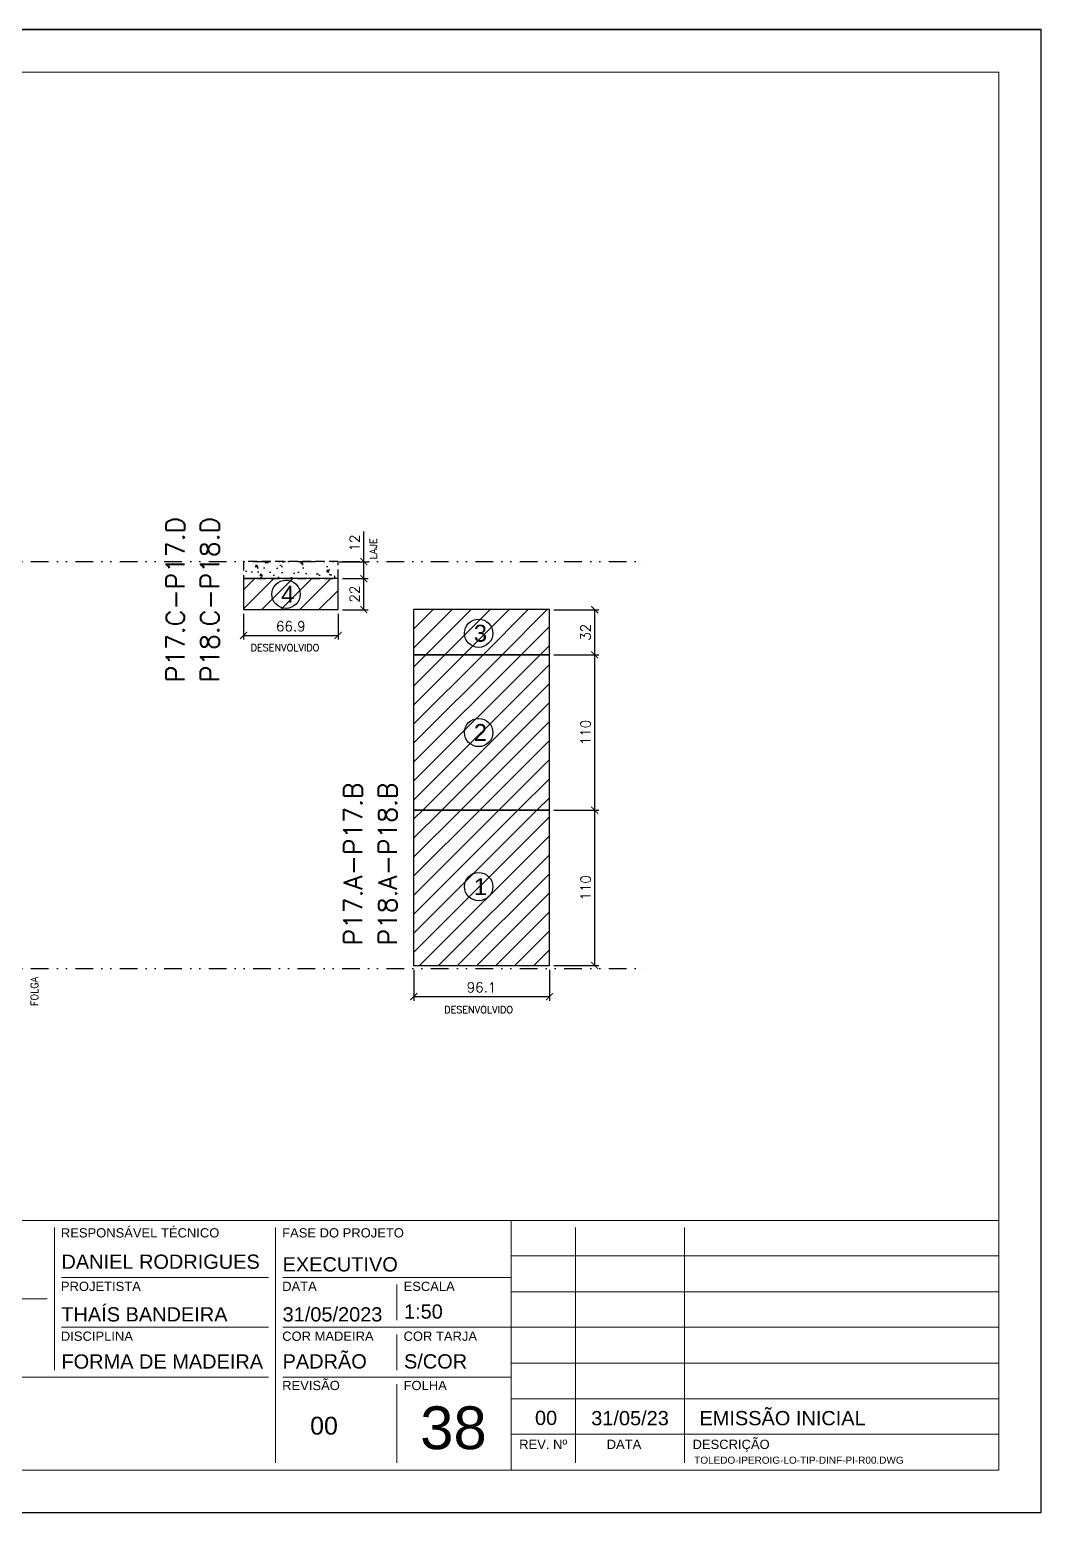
# Model space of a CAD drawing. Extents: x -23436 to 4767, y -3862 to 10024.
# Drawn here: x -16737 to -16021, y -1668 to -618 of the extents above; entities that cross this region are included whole.
import ezdxf
from ezdxf.enums import TextEntityAlignment as Align

# ---------------------------------------------------------------- set-up
doc = ezdxf.new("R2010")
doc.units = 0
doc.header["$PDMODE"] = 2
doc.header["$PDSIZE"] = 10
doc.linetypes.add('DIVIDE2', pattern=[0.625, 0.25, -0.125, 0, -0.125, 0, -0.125])
doc.linetypes.add('HIDDEN', pattern=[9.525, 6.35, -3.175])
doc.layers.get('0').update_dxf_attribs({"lineweight": 13})
doc.layers.get('Defpoints').update_dxf_attribs({"lineweight": 13})
for name, color, linetype in [('Concreto', 250, 'HIDDEN'), ('MB Logo', 254, 'Continuous'), ('Nível', 160, 'Continuous'), ('Painéis', 30, 'Continuous'), ('Reaproveitamento', 252, 'Continuous'), ('Romaneio', 10, 'Continuous')]:
    doc.layers.add(name, color=color, linetype=linetype)
for name, color, linetype, lineweight in [('cotas', 4, 'Continuous', 13), ('FOLHA MB', 7, 'Continuous', 13), ('N° FOLHA', 5, 'Continuous', 13), ('Texto Seção', 7, 'Continuous', 15)]:
    doc.layers.add(name, color=color, linetype=linetype, lineweight=lineweight)
doc.layers.add('Laje_Perimetro', color=7, linetype='Continuous', plot=False)
doc.styles.add('ARIAL', font='arial.ttf', dxfattribs={"oblique": 15, "height": 25})
doc.styles.add('MB_C01', font='arial.ttf', dxfattribs={"height": 1.3})
doc.styles.add('MB_C02', font='arial.ttf', dxfattribs={"height": 2})
doc.styles.add('MB_C03', font='arial.ttf', dxfattribs={"height": 2.5})
doc.styles.add('MB_C04', font='arial.ttf', dxfattribs={"height": 6})
doc.styles.add('MtXpl_Lucida_Sans_Un', font='l_10646.ttf')
doc.styles.add('REGUA-120', font='ROMANS.shx', dxfattribs={"height": 15})
doc.styles.add('ROMANS', font='romans.shx')
doc.dimstyles.new('PAINEL', dxfattribs={"dimtxt": 7, "dimasz": 5, "dimexe": 3, "dimexo": 3, "dimgap": 3, "dimtad": 1, "dimdec": 1, "dimzin": 12, "dimdsep": 46, "dimtxsty": 'ROMANS', "dimblk": 'ARCHTICK', "dimcen": 0, "dimclrd": 4, "dimclre": 4, "dimclrt": 1, "dimadec": 1, "dimazin": 3, "dimtfac": 1, "dimtdec": 1, "dimtmove": 0, "dimatfit": 3, "dimldrblk": 'OBLIQUE', "dimfxl": 0, "dimtolj": 1, "dimtzin": 12, "dimarcsym": 0})
pattern_1 = [(45, (-11570.783, 0), (-6.735192, 6.735192), [])]

# ---------------------------------------------------------------- blocks, each defined once
blk = doc.blocks.new('MB-NOVO')
at = {"layer": 'MB Logo', "linetype": 'Continuous'}
h = blk.add_hatch(color=256, dxfattribs=at)
h.dxf.hatch_style = 1
h.set_gradient(color1=(242, 132, 69), color2=(247, 180, 141), rotation=90, tint=1)
h.paths.add_polyline_path([(-18529.6, 10980.8), (-18475.7, 10980.8, 0.706757), (-18468.7, 11008, 0.681802), (-18476.7, 11034.9), (-18529.4, 11034.9, 0.243712), (-18530.2, 11034.5), (-18551.7, 11003.9), (-18573.3, 11034.5, 0.243712), (-18574.1, 11034.9), (-18586.5, 11034.9), (-18586.5, 10980.8), (-18573.9, 10980.8), (-18573.9, 11012.9), (-18551.7, 10981.5), (-18529.6, 11012.9)])
h.paths.add_polyline_path([(-18516.8, 11014.1), (-18516.8, 11022), (-18477.8, 11022, -0.414214), (-18475.8, 11020), (-18475.8, 11016.1, -0.414214), (-18477.8, 11014.1)], flags=16)
h.paths.add_polyline_path([(-18516.8, 11001.4), (-18476.8, 11001.4, -0.414214), (-18474.8, 10999.4), (-18474.8, 10995.5, -0.414214), (-18476.8, 10993.5), (-18516.8, 10993.5)], flags=16)
at = {"layer": 'MB Logo', "true_color": 0x262626}
h = blk.add_hatch(color=250, dxfattribs=at)
h.dxf.hatch_style = 1
h.paths.add_polyline_path([(-18537.3, 11033.3, 0.60809), (-18538.1, 11034.9), (-18565.3, 11034.9, 0.60809), (-18566.1, 11033.3), (-18552.5, 11014, 0.518202), (-18550.9, 11014)])
h = blk.add_hatch(color=250, dxfattribs=at)
h.dxf.hatch_style = 1
h.paths.add_polyline_path([(-18456.2, 11011.3), (-18456.2, 11024.6), (-18434.2, 11024.6), (-18434.2, 11034.9), (-18476.7, 11034.9, -0.681802), (-18468.7, 11008, -0.706757), (-18475.7, 10980.8), (-18456.2, 10980.8), (-18456.2, 11001.4), (-18437.8, 11001.4), (-18437.8, 11011.3)])
h = blk.add_hatch(color=250, dxfattribs=at)
h.dxf.hatch_style = 1
h.paths.add_polyline_path([(-18435.9, 11007.9, 1), (-18381.9, 11007.9, 1)])
edge = h.paths.add_edge_path(flags=16)
edge.add_ellipse((-18409, 11007.7), major_axis=(0, 16.8), ratio=0.916255, start_angle=0, end_angle=360)
h = blk.add_hatch(color=250, dxfattribs=at)
h.dxf.hatch_style = 1
h.paths.add_polyline_path([(-18357, 11034.9), (-18380.2, 11034.9), (-18380.2, 10980.8), (-18367.6, 10980.8), (-18367.6, 11000.7), (-18363.4, 11000.7, -0.195765), (-18360.9, 10998.9), (-18351.8, 10983.2, 0.261385), (-18347.5, 10980.8), (-18336.4, 10980.8), (-18347.5, 10999, 0.082429), (-18349.6, 11001.5), (-18351.9, 11003.4, 0.81838)])
h.paths.add_polyline_path([(-18360.8, 11009), (-18367.6, 11009), (-18367.6, 11025), (-18360.8, 11025, -0.92578)], flags=16)
h = blk.add_hatch(color=250, dxfattribs=at)
h.dxf.hatch_style = 1
h.paths.add_polyline_path([(-18286.6, 11015.9), (-18286.6, 10980.8), (-18275.8, 10980.8), (-18275.8, 11034.9), (-18286.6, 11034.9, 0.216647), (-18289.4, 11032.4), (-18305.5, 10999.8), (-18321.6, 11032.7, 0.199908), (-18324.3, 11034.9), (-18335.2, 11034.9), (-18335.2, 10980.8), (-18324.3, 10980.8), (-18324.3, 11015.9), (-18310.4, 10989.3, 0.279644), (-18306, 10986.6, 0.340986), (-18300.5, 10989.3)])
h = blk.add_hatch(color=250, dxfattribs=at)
h.dxf.hatch_style = 1
h.paths.add_polyline_path([(-18274.4, 10980.8), (-18265, 10980.8, 0.322517), (-18260.2, 10984.3), (-18257.3, 10993), (-18237.2, 10993), (-18234.3, 10984.3, 0.322517), (-18229.5, 10980.8), (-18220.3, 10980.8), (-18241.2, 11034.9), (-18253.4, 11034.9)])
h.paths.add_polyline_path([(-18254.4, 11001.6), (-18247.3, 11023), (-18240.1, 11001.6)], flags=16)
h = blk.add_hatch(color=250, dxfattribs=at)
h.dxf.hatch_style = 1
h.paths.add_polyline_path([(-18206, 11024, -0.247671), (-18196.9, 11024.3), (-18193.5, 11022.5, 0.40799), (-18188.2, 11024.1), (-18185.4, 11029.1, 0.392837), (-18216.2, 11028.7, 0.467779), (-18213.3, 11006.3, 0.077523), (-18201.2, 11002.1, -0.214206), (-18196.1, 10997.9, -0.284295), (-18198.2, 10991.4, -0.26924), (-18208.8, 10991.6), (-18212.2, 10993.6, 0.407727), (-18219, 10992.1), (-18221.8, 10987.7, 0.296878), (-18193.2, 10983.1, 0.272251), (-18184.9, 10995.3), (-18184.6, 10997.9, 0.348906), (-18193.7, 11011.2), (-18200.4, 11013.5, -0.045018), (-18205.8, 11015.7, -0.618284)])
at = {"layer": 'MB Logo', "linetype": 'Continuous'}
blk.add_line((-18586.5, 10945.9), (-18184.8, 10945.9), dxfattribs=at)
at = {"layer": 'MB Logo', "color": 23, "linetype": 'Continuous', "true_color": 0xf28445}
for points in [[(-18573.3, 11034.5, 0.243712), (-18574.1, 11034.9), (-18586.5, 11034.9), (-18586.5, 10980.8), (-18573.9, 10980.8), (-18573.9, 11012.9), (-18551.7, 10981.5), (-18529.6, 11012.9), (-18529.6, 10980.8), (-18475.7, 10980.8, 0.706757), (-18468.7, 11008, 0.681802), (-18476.7, 11034.9), (-18529.4, 11034.9, 0.243712), (-18530.2, 11034.5), (-18551.7, 11003.9)], [(-18516.8, 11022), (-18477.8, 11022, -0.414214), (-18475.8, 11020), (-18475.8, 11016.1, -0.414214), (-18477.8, 11014.1), (-18516.8, 11014.1)], [(-18516.8, 11001.4), (-18476.8, 11001.4, -0.414214), (-18474.8, 10999.4), (-18474.8, 10995.5, -0.414214), (-18476.8, 10993.5), (-18516.8, 10993.5)]]:
    blk.add_lwpolyline(points, format="xyb", close=True, dxfattribs=at)
at = {"layer": 'MB Logo', "color": 250, "true_color": 0x262626}
for points in [[(-18537.3, 11033.3, 0.60809), (-18538.1, 11034.9), (-18565.3, 11034.9, 0.60809), (-18566.1, 11033.3), (-18552.5, 11014, 0.518202), (-18550.9, 11014)], [(-18437.8, 11011.3), (-18456.2, 11011.3), (-18456.2, 11024.6), (-18434.2, 11024.6), (-18434.2, 11034.9), (-18476.7, 11034.9, -0.681802), (-18468.7, 11008, -0.706757), (-18475.7, 10980.8), (-18456.2, 10980.8), (-18456.2, 11001.4), (-18437.8, 11001.4)], [(-18347.5, 10980.8), (-18336.4, 10980.8), (-18347.5, 10999, 0.082429), (-18349.6, 11001.5), (-18351.9, 11003.4, 0.81838), (-18357, 11034.9), (-18380.2, 11034.9), (-18380.2, 10980.8), (-18367.6, 10980.8), (-18367.6, 11000.7), (-18363.4, 11000.7, -0.209789), (-18360.8, 10998.7), (-18351.8, 10983.2, 0.261385)], [(-18286.6, 11015.9), (-18286.6, 10980.8), (-18275.8, 10980.8), (-18275.8, 11034.9), (-18286.6, 11034.9, 0.216647), (-18289.4, 11032.4), (-18305.5, 10999.8), (-18321.5, 11032.4, 0.216647), (-18324.3, 11034.9), (-18335.2, 11034.9), (-18335.2, 10980.8), (-18324.3, 10980.8), (-18324.3, 11015.9), (-18310.4, 10989.3, 0.279644), (-18306, 10986.6), (-18304.9, 10986.6, 0.279644), (-18300.5, 10989.3)], [(-18265, 10980.8, 0.322517), (-18260.2, 10984.3), (-18257.3, 10993), (-18237.2, 10993), (-18234.3, 10984.3, 0.322517), (-18229.5, 10980.8), (-18220.3, 10980.8), (-18241.2, 11034.9), (-18253.4, 11034.9), (-18274.4, 10980.8)], [(-18206.2, 11015.9, -0.549626), (-18206.4, 11023.8, -0.258723), (-18196.9, 11024.3), (-18193.5, 11022.5, 0.40799), (-18188.2, 11024.1), (-18185.4, 11029.1, 0.392837), (-18216.2, 11028.7, 0.467779), (-18213.3, 11006.3, 0.077523), (-18201.2, 11002.1, -0.203897), (-18196.3, 10998.2), (-18196.1, 10997.8, -0.267611), (-18198, 10991.6), (-18198.5, 10991.3, -0.261145), (-18208.8, 10991.6), (-18212.2, 10993.6, 0.407727), (-18219, 10992.1), (-18221.8, 10987.7, 0.296878), (-18193.2, 10983.1, 0.265963), (-18184.9, 10994.9), (-18184.7, 10997.6, 0.340466), (-18193.1, 11011), (-18200.4, 11013.5, -0.049298)], [(-18367.6, 11009), (-18360.8, 11009, 0.92578), (-18360.8, 11025), (-18367.6, 11025)]]:
    blk.add_lwpolyline(points, format="xyb", close=True, dxfattribs=at)
blk.add_lwpolyline([(-18247.3, 11023), (-18254.4, 11001.6), (-18240.1, 11001.6)], close=True, dxfattribs=at)
at = {"layer": 'MB Logo', "color": 250, "true_color": 0x262626, "style": 'MtXpl_Lucida_Sans_Un'}
for s, height, p in [('F', 8.12, (-18586.8, 10959.8)), ('O', 8.12, (-18567.5, 10959.8)), ('R', 8.12, (-18545.6, 10959.8)), ('M', 8.12, (-18525.4, 10959.8)), ('A', 8.12, (-18502.5, 10959.8)), ('S', 8.12, (-18481.9, 10959.8)), ('P', 8.12, (-18447.3, 10959.8)), ('R', 8.12, (-18427.8, 10959.8)), ('É', 8.12, (-18407.5, 10959.8)), ('-', 8.12, (-18389.6, 10959.8)), ('F', 8.12, (-18371.4, 10959.8)), ('A', 8.12, (-18353.3, 10959.8)), ('B', 8.12, (-18332.1, 10959.8)), ('R', 8.12, (-18312.2, 10959.8)), ('I', 8.12, (-18292.7, 10959.8)), ('C', 8.12, (-18276.6, 10959.8)), ('A', 8.12, (-18256.3, 10959.8)), ('D', 8.12, (-18235.5, 10959.8)), ('A', 8.12, (-18214.6, 10959.8)), ('S', 8.12, (-18193.6, 10959.8)), ('DIREITOS AUTORAIS PROTEGIDOS PELA LEI Nº 9610/98', 8.122, (-18540.4, 10887.8))]:
    blk.add_text(s, height=height, dxfattribs=at).set_placement(p)
at = {"layer": 'MB Logo', "style": 'MtXpl_Lucida_Sans_Un'}
for s, p in [('Rua José Santa Rosa, 1300 - Jd Nova Limeira - Limeira / SP', (-18549.2, 10917.8)), ('(19) 3440-2240 - email:projetos@mbformas.com.br - www.mbformas.com.br', (-18601.5, 10902.8))]:
    blk.add_text(s, height=8.122, dxfattribs=at).set_placement(p)
blk = doc.blocks.new('A$C169d8357')
at = {"layer": 'FOLHA MB', "color": 1}
for p, q in [((1109.8, 356.7), (70, 356.7)), ((445.6, 351.7), (445.6, 185)), ((786.6, 351.7), (786.6, 250.7)), ((943.1, 351.7), (943.1, 185)), ((1109.8, 356.7), (1109.8, 179.9)), ((1455, 356.7), (1109.8, 356.7)), ((1155.3, 185), (1155.3, 351.7)), ((1232.6, 351.7), (1232.6, 185)), ((1455, 331.5), (1109.8, 331.5)), ((938.1, 316.3), (791.6, 316.3)), ((1109.8, 316.3), (948.2, 316.3)), ((1029, 311.3), (1029, 286)), ((1455, 306.2), (1109.8, 306.2)), ((781.5, 301.2), (450.7, 301.2)), ((938.1, 281), (791.6, 281)), ((1109.8, 281), (948.2, 281)), ((1029, 275.9), (1029, 250.7)), ((1455, 281), (1109.8, 281)), ((1455, 255.7), (1109.8, 255.7)), ((938.1, 245.6), (450.7, 245.6)), ((1109.8, 245.6), (948.2, 245.6)), ((1029, 240.6), (1029, 185)), ((1455, 230.4), (1109.8, 230.4)), ((1455, 205.2), (1109.8, 205.2))]:
    blk.add_line(p, q, dxfattribs=at)
for points in [[(0, 1199.9), (0, 149.9), (1485, 149.9), (1485, 1199.9)], [(70, 1169.9), (70, 179.9), (1455, 179.9), (1455, 1169.9)]]:
    blk.add_lwpolyline(points, close=True, dxfattribs=at)
at = {"layer": 'MB Logo', "xscale": 0.8642040370897565, "yscale": 0.8642040370897565, "zscale": 0.8642040370897565}
blk.add_blockref('MB-NOVO', (16148.7, -9204.8), dxfattribs=at)
at = {"layer": 'FOLHA MB', "color": 6}
for s, height, style, p in [('CLIENTE', 6.57, 'MB_C01', (454.3, 346.1)), ('RESPONSÁVEL TÉCNICO', 6.566, 'MB_C01', (791.2, 344.6)), ('FASE DO PROJETO', 6.566, 'MB_C01', (947.8, 344.6)), ('Rua Hungria, 620-10ºAndar SP /  São Paulo', 10.102, 'MB_C02', (459.7, 307.8)), ('PROJETISTA', 6.57, 'MB_C01', (791.2, 306.7)), ('DATA', 6.57, 'MB_C01', (947.8, 306.7)), ('ESCALA', 6.57, 'MB_C01', (1033.7, 306.7)), ('EMPREENDIMENTO E LOCAL', 6.566, 'MB_C01', (454.3, 290.6)), ('DISCIPLINA', 6.57, 'MB_C01', (791.2, 271.4)), ('COR MADEIRA', 6.566, 'MB_C01', (947.8, 271.4)), ('COR TARJA', 6.57, 'MB_C01', (1033.7, 271.4)), ('Rua Iperoig, 180-perdizes-SP /  São Paulo', 10.102, 'MB_C02', (459.7, 252.7)), ('TÍTULO', 6.57, 'MB_C01', (454.3, 235)), ('REVISÃO', 6.57, 'MB_C01', (947.8, 236.5)), ('FOLHA', 6.57, 'MB_C01', (1033.7, 236.5)), ('PROJETO EXECUTIVO DE PILARES', 10.102, 'MB_C02', (459.7, 192.3))]:
    blk.add_text(s, height=height, dxfattribs=dict(at, style=style)).set_placement(p)
at = {"layer": 'FOLHA MB', "color": 5}
for s, height, style, p in [('TOLEDO FERRARI', 12.628, 'MB_C03', (459.7, 328.8)), ('DANIEL RODRIGUES', 10.102, 'MB_C02', (791.6, 322.4)), ('EXECUTIVO', 10.1, 'MB_C02', (948.1, 320.5)), ('THAÍS BANDEIRA', 10.102, 'MB_C02', (791.5, 285.1)), ('31/05/2023', 10.1, 'MB_C02', (948.1, 285.1)), ('1:50', 10.1, 'MB_C02', (1034, 287.1)), ('IPEROIG', 12.63, 'MB_C03', (459.7, 273.3)), ('PADRÃO', 10.1, 'MB_C02', (948.1, 251.8)), ('FORMA DE MADEIRA', 10.102, 'MB_C02', (791.6, 251.7)), ('S/COR', 10.1, 'MB_C02', (1034, 251.8)), ('TIPO E DUPLEX INF', 12.628, 'MB_C03', (459.7, 215.3)), ('00', 10.1, 'MB_C02', (1126.7, 211.8)), ('31/05/23', 10.1, 'MB_C02', (1166.5, 211.6)), ('EMISSÃO INICIAL', 10.102, 'MB_C02', (1243.1, 211.6)), ('00', 12.63, 'MB_C03', (967.6, 205))]:
    blk.add_text(s, height=height, dxfattribs=dict(at, style=style)).set_placement(p)
at = {"layer": 'FOLHA MB', "color": 6, "style": 'MB_C01'}
for s, p in [('REV. Nº', (1132.5, 198.1)), ('DATA', (1189.7, 198.1)), ('DESCRIÇÃO', (1265.5, 198.1))]:
    blk.add_text(s, height=6.57, dxfattribs=at).set_placement(p, align=Align.MIDDLE_CENTER)
at = {"layer": 'FOLHA MB', "insert": (1239.4, 189.4), "char_height": 5.051, "width": 210.818, "attachment_point": 1, "style": 'MB_C04'}
blk.add_mtext('TOLEDO-IPEROIG-LO-TIP-DINF-PI-R00.DWG', dxfattribs=at)
blk = doc.blocks.new('_ArchTick')
at = {"color": 0, "linetype": 'ByBlock', "const_width": 0.15}
blk.add_lwpolyline([(-0.5, -0.5), (0.5, 0.5)], dxfattribs=at)
blk = doc.blocks.new('*D4586')
at = {"layer": 'cotas', "color": 4, "lineweight": -2, "transparency": 16777216}
for p, q in [((-16465.5, -1283.5), (-16465.5, -1305.5)), ((-16369.4, -1283.5), (-16369.4, -1305.5)), ((-16465.5, -1302.5), (-16369.4, -1302.5))]:
    blk.add_line(p, q, dxfattribs=at)
at = {"layer": 'Defpoints', "color": 0, "transparency": 16777216}
for p in [(-16465.5, -1280.5), (-16369.4, -1280.5), (-16369.4, -1302.5)]:
    blk.add_point(p, dxfattribs=at)
at = {"layer": 'cotas', "color": 4, "lineweight": -2, "transparency": 16777216, "xscale": 5, "yscale": 5, "zscale": 5, "rotation": 180}
blk.add_blockref('_ArchTick', (-16465.5, -1302.5), dxfattribs=at)
at = {"layer": 'cotas', "color": 4, "lineweight": -2, "transparency": 16777216, "xscale": 5, "yscale": 5, "zscale": 5}
blk.add_blockref('_ArchTick', (-16369.4, -1302.5), dxfattribs=at)
at = {"layer": 'cotas', "color": 1, "transparency": 16777216, "insert": (-16417.5, -1296), "char_height": 7, "attachment_point": 5, "style": 'ROMANS'}
blk.add_mtext('\\A1;96.1', dxfattribs=at)
blk = doc.blocks.new('_OBLIQUE')
at = {"color": 0, "linetype": 'ByBlock', "lineweight": -2}
for p, q in [((0, 0), (-1, 0)), ((-0.5, -0.5), (0.5, 0.5))]:
    blk.add_line(p, q, dxfattribs=at)
blk = doc.blocks.new('*D4587')
at = {"layer": 'cotas', "color": 4, "lineweight": -2, "transparency": 16777216}
for p, q in [((-16366.4, -1170.5), (-16334.4, -1170.5)), ((-16337.4, -1280.5), (-16337.4, -1170.5)), ((-16366.4, -1280.5), (-16334.4, -1280.5))]:
    blk.add_line(p, q, dxfattribs=at)
at = {"layer": 'Defpoints', "color": 0, "transparency": 16777216}
for p in [(-16369.4, -1170.5), (-16337.4, -1170.5), (-16369.4, -1280.5)]:
    blk.add_point(p, dxfattribs=at)
at = {"layer": 'cotas', "color": 4, "lineweight": -2, "transparency": 16777216, "xscale": 5, "yscale": 5, "zscale": 5}
for p, rotation in [((-16337.4, -1170.5), 90), ((-16337.4, -1280.5), 270)]:
    blk.add_blockref('_ArchTick', p, dxfattribs=dict(at, rotation=rotation))
at = {"layer": 'cotas', "color": 1, "transparency": 16777216, "insert": (-16343.9, -1225.5), "char_height": 7, "attachment_point": 5, "rotation": 90, "style": 'ROMANS'}
blk.add_mtext('\\A1;110', dxfattribs=at)
blk = doc.blocks.new('*D4588')
at = {"layer": 'cotas', "color": 4, "lineweight": -2, "transparency": 16777216}
for p, q in [((-16366.4, -1060.5), (-16334.4, -1060.5)), ((-16337.4, -1170.5), (-16337.4, -1060.5)), ((-16366.4, -1170.5), (-16334.4, -1170.5))]:
    blk.add_line(p, q, dxfattribs=at)
at = {"layer": 'Defpoints', "color": 0, "transparency": 16777216}
for p in [(-16369.4, -1060.5), (-16337.4, -1060.5), (-16369.4, -1170.5)]:
    blk.add_point(p, dxfattribs=at)
at = {"layer": 'cotas', "color": 4, "lineweight": -2, "transparency": 16777216, "xscale": 5, "yscale": 5, "zscale": 5}
for p, rotation in [((-16337.4, -1060.5), 90), ((-16337.4, -1170.5), 270)]:
    blk.add_blockref('_ArchTick', p, dxfattribs=dict(at, rotation=rotation))
at = {"layer": 'cotas', "color": 1, "transparency": 16777216, "insert": (-16343.9, -1115.5), "char_height": 7, "attachment_point": 5, "rotation": 90, "style": 'ROMANS'}
blk.add_mtext('\\A1;110', dxfattribs=at)
blk = doc.blocks.new('*D4589')
at = {"layer": 'cotas', "color": 4, "lineweight": -2, "transparency": 16777216}
for p, q in [((-16366.4, -1028.5), (-16334.4, -1028.5)), ((-16337.4, -1060.5), (-16337.4, -1028.5)), ((-16366.4, -1060.5), (-16334.4, -1060.5))]:
    blk.add_line(p, q, dxfattribs=at)
at = {"layer": 'Defpoints', "color": 0, "transparency": 16777216}
for p in [(-16369.4, -1028.5), (-16337.4, -1028.5), (-16369.4, -1060.5)]:
    blk.add_point(p, dxfattribs=at)
at = {"layer": 'cotas', "color": 4, "lineweight": -2, "transparency": 16777216, "xscale": 5, "yscale": 5, "zscale": 5}
for p, rotation in [((-16337.4, -1028.5), 90), ((-16337.4, -1060.5), 270)]:
    blk.add_blockref('_ArchTick', p, dxfattribs=dict(at, rotation=rotation))
at = {"layer": 'cotas', "color": 1, "transparency": 16777216, "insert": (-16343.9, -1044.5), "char_height": 7, "attachment_point": 5, "rotation": 90, "style": 'ROMANS'}
blk.add_mtext('\\A1;32', dxfattribs=at)
blk = doc.blocks.new('*D4590')
at = {"layer": 'cotas', "color": 4, "lineweight": -2, "transparency": 16777216}
for p, q in [((-16585.9, -1031.5), (-16585.9, -1049.7)), ((-16519, -1031.5), (-16519, -1049.7)), ((-16585.9, -1046.7), (-16519, -1046.7))]:
    blk.add_line(p, q, dxfattribs=at)
at = {"layer": 'Defpoints', "color": 0, "transparency": 16777216}
for p in [(-16585.9, -1028.5), (-16519, -1028.5), (-16519, -1046.7)]:
    blk.add_point(p, dxfattribs=at)
at = {"layer": 'cotas', "color": 4, "lineweight": -2, "transparency": 16777216, "xscale": 5, "yscale": 5, "zscale": 5, "rotation": 180}
blk.add_blockref('_ArchTick', (-16585.9, -1046.7), dxfattribs=at)
at = {"layer": 'cotas', "color": 4, "lineweight": -2, "transparency": 16777216, "xscale": 5, "yscale": 5, "zscale": 5}
blk.add_blockref('_ArchTick', (-16519, -1046.7), dxfattribs=at)
at = {"layer": 'cotas', "color": 1, "transparency": 16777216, "insert": (-16552.5, -1040.2), "char_height": 7, "attachment_point": 5, "style": 'ROMANS'}
blk.add_mtext('\\A1;66.9', dxfattribs=at)
blk = doc.blocks.new('*D4591')
at = {"layer": 'cotas', "color": 4, "lineweight": -2, "transparency": 16777216}
for p, q in [((-16516, -1006.5), (-16497.8, -1006.5)), ((-16500.8, -1028.5), (-16500.8, -1006.5)), ((-16516, -1028.5), (-16497.8, -1028.5))]:
    blk.add_line(p, q, dxfattribs=at)
at = {"layer": 'Defpoints', "color": 0, "transparency": 16777216}
for p in [(-16519, -1006.5), (-16500.8, -1006.5), (-16519, -1028.5)]:
    blk.add_point(p, dxfattribs=at)
at = {"layer": 'cotas', "color": 4, "lineweight": -2, "transparency": 16777216, "xscale": 5, "yscale": 5, "zscale": 5}
for p, rotation in [((-16500.8, -1006.5), 90), ((-16500.8, -1028.5), 270)]:
    blk.add_blockref('_ArchTick', p, dxfattribs=dict(at, rotation=rotation))
at = {"layer": 'cotas', "color": 1, "transparency": 16777216, "insert": (-16507.3, -1017.5), "char_height": 7, "attachment_point": 5, "rotation": 90, "style": 'ROMANS'}
blk.add_mtext('\\A1;22', dxfattribs=at)
blk = doc.blocks.new('*D4636')
at = {"layer": 'cotas', "color": 4, "lineweight": -2, "transparency": 16777216}
for p, q in [((-16500.8, -994.5), (-16500.8, -973.2)), ((-16518.2, -994.5), (-16497.8, -994.5)), ((-16500.8, -1006.5), (-16500.8, -994.5)), ((-16516, -1006.5), (-16497.8, -1006.5))]:
    blk.add_line(p, q, dxfattribs=at)
at = {"layer": 'Defpoints', "color": 0, "transparency": 16777216}
for p in [(-16521.2, -994.5), (-16500.8, -994.5), (-16519, -1006.5)]:
    blk.add_point(p, dxfattribs=at)
at = {"layer": 'cotas', "color": 4, "lineweight": -2, "transparency": 16777216, "xscale": 5, "yscale": 5, "zscale": 5}
for p, rotation in [((-16500.8, -994.5), 90), ((-16500.8, -1006.5), 270)]:
    blk.add_blockref('_ArchTick', p, dxfattribs=dict(at, rotation=rotation))
at = {"layer": 'cotas', "color": 1, "transparency": 16777216, "insert": (-16507.3, -981.3), "char_height": 7, "attachment_point": 5, "rotation": 90, "style": 'ROMANS'}
blk.add_mtext('\\A1;12', dxfattribs=at)

msp = doc.modelspace()

# ---------------------------------------------------------------- hatches: boundary and pattern name
at = {"layer": 'Concreto'}
h = msp.add_hatch(dxfattribs=at)
h.set_pattern_fill('AR-CONC', color=256, scale=0.1, angle=-90)
h.set_pattern_definition([(320, (1521.979, 47.548), (-1.593909, -18.218467), [1.905, -20.955]), (265, (1521.979, 47.548), (19.105685, 3.524342), [1.524, -16.764058]), (10.45144, (1521.846, 46.03), (17.511775, -14.694125), [1.619, -17.809024]), (316.1842, (1527.059, 47.548), (-4.204233, -27.107904), [2.8575, -31.4325]), (6.63556, (1526.708, 45.29), (24.742612, -23.740413), [2.428502, -26.71356]), (261.18415, (1527.06, 47.548), (24.742612, -23.740413), [2.285997, -25.145973]), (291, (1525.789, 45.008), (-10.22652, -15.161439), [1.905, -20.955]), (236, (1525.789, 45.008), (18.418797, -6.180203), [1.524, -16.764]), (341.45144, (1524.936, 43.745), (8.192277, -21.341642), [1.619, -17.808994]), (307.5, (1521.9786, 47.548), (8.455504, -0.3088603), [0, -16.5608, 0, -17.018, 0, -16.8275]), (277.5, (1521.979, 47.548), (10.0180575, -6.6819663), [0, -9.7028, 0, -16.1798, 0, -6.4135]), (237.5, (1521.9786, 53.212), (-0.5728744, -13.5590595), [0, -6.35, 0, -19.812, 0, -26.289]), (227.5, (1521.979, 55.752), (2.542649, -14.812918), [0, -8.255, 0, -13.1572, 0, -18.669])])
h.paths.add_polyline_path([(-16585.933, -1006.488), (-16521.233, -1006.488), (-16521.233, -994.488), (-16585.933, -994.488)])
at = {"layer": 'Reaproveitamento'}
h = msp.add_hatch(dxfattribs=at)
h.set_pattern_fill('ANSI31', color=256, scale=3, style=0)
h.set_pattern_definition(pattern_1)
h.paths.add_polyline_path([(-16585.933, -1028.488), (-16519.033, -1028.488), (-16519.033, -1006.488), (-16585.933, -1006.488)])
h = msp.add_hatch(dxfattribs=at)
h.set_pattern_fill('ANSI31', color=256, scale=3, style=0)
h.set_pattern_definition(pattern_1)
h.paths.add_polyline_path([(-16465.53, -1060.488), (-16369.43, -1060.488), (-16369.43, -1028.488), (-16465.53, -1028.488)])
h = msp.add_hatch(dxfattribs=at)
h.set_pattern_fill('ANSI31', color=256, scale=3, style=0)
h.set_pattern_definition(pattern_1)
h.paths.add_polyline_path([(-16465.53, -1170.488), (-16369.43, -1170.488), (-16369.43, -1060.488), (-16465.53, -1060.488)])
h = msp.add_hatch(dxfattribs=at)
h.set_pattern_fill('ANSI31', color=256, scale=3, style=0)
h.set_pattern_definition(pattern_1)
h.paths.add_polyline_path([(-16465.53, -1280.488), (-16369.43, -1280.488), (-16369.43, -1170.488), (-16465.53, -1170.488)])

# ---------------------------------------------------------------- linework, layer by layer
at = {"layer": 'Concreto'}
msp.add_lwpolyline([(-16585.933, -1006.488), (-16519.033, -1006.488), (-16519.033, -994.488), (-16585.933, -994.488)], close=True, dxfattribs=at)
at = {"layer": 'Laje_Perimetro'}
msp.add_lwpolyline([(-16021.356, -617.741), (-17506.377, -617.741), (-17506.377, -1667.741), (-16021.356, -1667.741)], close=True, dxfattribs=at)
at = {"layer": 'Nível', "linetype": 'DIVIDE2', "ltscale": 50}
for p, q in [((-17208.115, -994.488), (-16301.75, -994.488)), ((-17208.115, -1282.488), (-16301.75, -1282.488))]:
    msp.add_line(p, q, dxfattribs=at)
at = {"layer": 'Painéis', "color": 32, "true_color": 0xcd6928}
for points in [[(-16585.933, -1028.488), (-16519.033, -1028.488), (-16519.033, -1006.488), (-16585.933, -1006.488)], [(-16465.53, -1060.488), (-16369.43, -1060.488), (-16369.43, -1028.488), (-16465.53, -1028.488)], [(-16465.53, -1170.488), (-16369.43, -1170.488), (-16369.43, -1060.488), (-16465.53, -1060.488)], [(-16465.53, -1280.488), (-16369.43, -1280.488), (-16369.43, -1170.488), (-16465.53, -1170.488)]]:
    msp.add_lwpolyline(points, close=True, dxfattribs=at)
at = {"layer": 'Romaneio'}
for centre in [(-16555.866, -1017.587), (-16419.542, -1045.19), (-16419.542, -1115.498), (-16419.542, -1224.642)]:
    msp.add_circle(centre, 10, dxfattribs=at)

# ---------------------------------------------------------------- block references
at = {"layer": 'MB Logo'}
msp.add_blockref('A$C169d8357', (-17506.377, -1817.679), dxfattribs=at)

# ---------------------------------------------------------------- texts
at = {"layer": 'N° FOLHA', "color": 5, "style": 'MB_C04'}
msp.add_text('38', height=30.3061, dxfattribs=at).set_placement((-16460.91, -1622.997))
at = {"layer": 'Romaneio', "color": 0, "style": 'ARIAL'}
for s, p in [('4', (-16554.614, -1017.587)), ('3', (-16418.29, -1045.19)), ('2', (-16418.29, -1115.498)), ('1', (-16418.29, -1224.642))]:
    msp.add_text(s, height=12, dxfattribs=at).set_placement(p, align=Align.MIDDLE_CENTER)
at = {"layer": 'Texto Seção', "linetype": 'Continuous', "style": 'ROMANS'}
for s, p in [('LAJE', (-16491.566, -992.834)), ('FOLGA', (-16731.368, -1309.134))]:
    msp.add_text(s, height=5, rotation=90, dxfattribs=at).set_placement(p)
for p in [(-16580.96, -1057.862), (-16443.927, -1314.267)]:
    msp.add_text('DESENVOLVIDO', height=5, dxfattribs=at).set_placement(p)
at = {"layer": 'Texto Seção', "char_height": 13, "attachment_point": 7, "rotation": 90, "style": 'REGUA-120'}
for s, insert, width in [('P17.C-P17.D', (-16627.746, -1079.818), 239.32988), ('P18.C-P18.D', (-16603.264, -1079.818), 239.32988), ('P17.A-P17.B', (-16501.964, -1266.263), 285.32988), ('P18.A-P18.B', (-16477.483, -1266.263), 285.32988)]:
    msp.add_mtext(s, dxfattribs=dict(at, insert=insert, width=width))

# ---------------------------------------------------------------- dimensions: what is measured, and where the dimension line sits
at = {"layer": 'cotas'}
for base, p1, p2, picture, middle in [((-16500.767, -994.488), (-16519.033, -1006.488), (-16521.199, -994.488), '*D4636', (-16507.267, -981.321)), ((-16500.767, -1006.488), (-16519.033, -1028.488), (-16519.033, -1006.488), '*D4591', (-16507.267, -1017.488)), ((-16337.405, -1028.488), (-16369.43, -1060.488), (-16369.43, -1028.488), '*D4589', (-16343.905, -1044.488)), ((-16337.405, -1060.488), (-16369.43, -1170.488), (-16369.43, -1060.488), '*D4588', (-16343.905, -1115.488)), ((-16337.405, -1170.488), (-16369.43, -1280.488), (-16369.43, -1170.488), '*D4587', (-16343.905, -1225.488))]:
    dim = msp.add_linear_dim(base=base, p1=p1, p2=p2, angle=90, dimstyle='PAINEL', override={"dimarcsym": 2}, dxfattribs=at)
    dim.commit()
    dim.dimension.update_dxf_attribs({"geometry": picture, "text_midpoint": middle})
for base, p1, p2, picture, middle in [((-16519.033, -1046.73), (-16585.933, -1028.488), (-16519.033, -1028.488), '*D4590', (-16552.483, -1040.23)), ((-16369.43, -1302.472), (-16465.53, -1280.488), (-16369.43, -1280.488), '*D4586', (-16417.48, -1295.972))]:
    dim = msp.add_linear_dim(base=base, p1=p1, p2=p2, dimstyle='PAINEL', override={"dimarcsym": 2}, dxfattribs=at)
    dim.commit()
    dim.dimension.update_dxf_attribs({"geometry": picture, "text_midpoint": middle})

doc.saveas('drawing.dxf')
